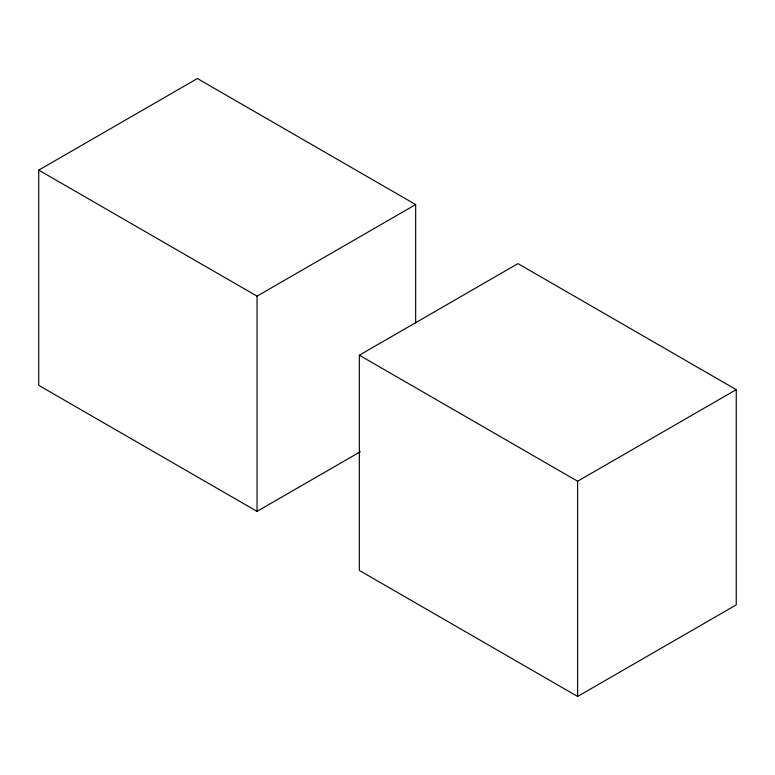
<?xml version="1.0" encoding="UTF-8"?>
<svg xmlns="http://www.w3.org/2000/svg" width="775" height="775" viewBox="0 0 775 775"><rect width="100%" height="100%" fill="white"/><g stroke="black" fill="none" stroke-linecap="round" stroke-linejoin="round"><path stroke-width="1.16" d="M360.356 451.718L257.038 511.374L38.75 385.349L38.75 170.122L197.383 78.537L415.662 204.571L415.662 323.059M38.75 170.122L257.038 296.147L415.662 204.571M359.338 355.212L517.962 263.626L736.25 389.651L736.25 604.878L577.617 696.463L359.338 570.429L359.338 355.212L577.617 481.236L736.25 389.651M577.617 481.236L577.617 696.463M257.038 296.147L257.038 511.374"/></g></svg>
